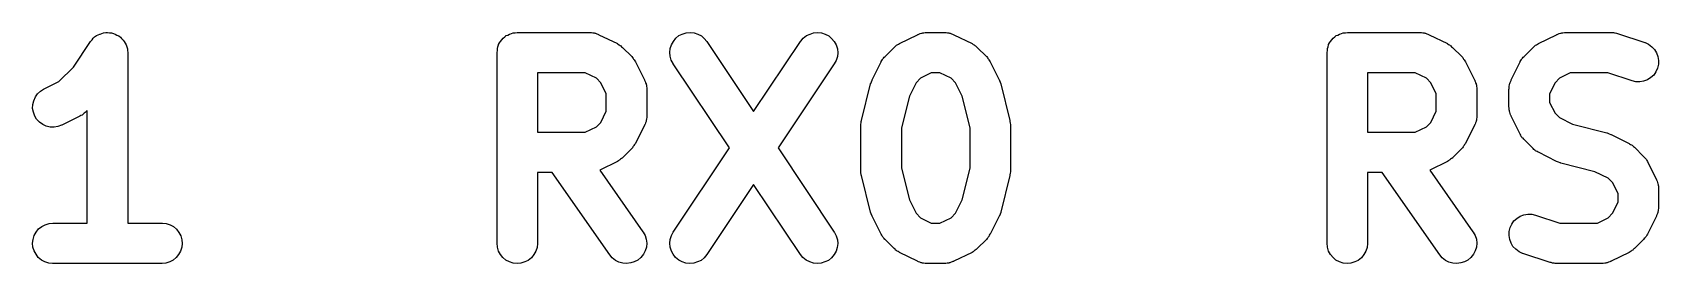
# Model space of a CAD drawing. Extents: x 100.6 to 144.5, y -108 to -92.
# Drawn here: x 106.18 to 111.29, y -106.43 to -105.7 of the extents above; entities that cross this region are included whole.
import ezdxf

# ---------------------------------------------------------------- set-up
doc = ezdxf.new("R2010")
doc.units = 0
doc.header["$MEASUREMENT"] = 0
doc.layers.add('BLACK', color=7, linetype='CONTINUOUS')

msp = doc.modelspace()

# ---------------------------------------------------------------- linework, layer by layer
at = {"layer": 'BLACK', "linetype": 'CONTINUOUS'}
for p, q in [((106.374, -105.718), (106.38, -105.714)), ((106.38, -105.714), (106.385, -105.711)), ((106.38, -105.714), (106.38, -105.714)), ((106.38, -105.714), (106.38, -105.714)), ((106.385, -105.711), (106.39, -105.709)), ((106.39, -105.709), (106.391, -105.709)), ((106.391, -105.709), (106.397, -105.707)), ((106.391, -105.709), (106.391, -105.709)), ((106.397, -105.707), (106.402, -105.705)), ((106.402, -105.705), (106.409, -105.704)), ((106.402, -105.705), (106.402, -105.705)), ((106.402, -105.705), (106.402, -105.705)), ((106.409, -105.704), (106.415, -105.704)), ((106.415, -105.704), (106.415, -105.704)), ((106.415, -105.704), (106.415, -105.704)), ((106.415, -105.704), (106.421, -105.705)), ((106.421, -105.705), (106.427, -105.705)), ((106.427, -105.705), (106.427, -105.705)), ((106.427, -105.705), (106.427, -105.705)), ((106.427, -105.705), (106.433, -105.707)), ((106.433, -105.707), (106.439, -105.709)), ((106.439, -105.709), (106.439, -105.709)), ((106.439, -105.709), (106.439, -105.709)), ((106.439, -105.709), (106.444, -105.712)), ((106.444, -105.712), (106.45, -105.715)), ((107.666, -105.715), (107.666, -105.714)), ((107.666, -105.714), (107.667, -105.714)), ((107.667, -105.714), (107.672, -105.712)), ((107.672, -105.712), (107.677, -105.709)), ((107.677, -105.709), (107.677, -105.709)), ((107.677, -105.709), (107.678, -105.709)), ((107.678, -105.709), (107.683, -105.707)), ((107.683, -105.707), (107.689, -105.705)), ((107.689, -105.705), (107.689, -105.705)), ((107.689, -105.705), (107.69, -105.705)), ((107.69, -105.705), (107.695, -105.705)), ((107.695, -105.705), (107.701, -105.704)), ((107.701, -105.704), (107.93, -105.704)), ((107.93, -105.704), (107.931, -105.704)), ((107.931, -105.704), (107.933, -105.704)), ((107.933, -105.704), (107.935, -105.704)), ((107.935, -105.704), (107.939, -105.705)), ((107.939, -105.705), (107.943, -105.705)), ((107.943, -105.705), (107.945, -105.706)), ((107.945, -105.706), (107.947, -105.706)), ((107.947, -105.706), (107.951, -105.708)), ((107.951, -105.708), (107.955, -105.709)), ((107.955, -105.709), (107.957, -105.71)), ((107.957, -105.71), (107.958, -105.711)), ((107.958, -105.711), (108.016, -105.739)), ((108.2, -105.722), (108.209, -105.714)), ((108.209, -105.714), (108.22, -105.709)), ((108.22, -105.709), (108.232, -105.705)), ((108.232, -105.705), (108.245, -105.704)), ((108.245, -105.704), (108.257, -105.705)), ((108.257, -105.705), (108.269, -105.709)), ((108.269, -105.709), (108.28, -105.715)), ((108.6, -105.722), (108.61, -105.714)), ((108.61, -105.714), (108.621, -105.709)), ((108.621, -105.709), (108.632, -105.705)), ((108.632, -105.705), (108.645, -105.704)), ((108.645, -105.704), (108.657, -105.705)), ((108.657, -105.705), (108.669, -105.709)), ((108.669, -105.709), (108.68, -105.715)), ((108.902, -105.739), (108.959, -105.711)), ((108.959, -105.711), (108.96, -105.71)), ((108.96, -105.71), (108.961, -105.71)), ((108.961, -105.71), (108.963, -105.709)), ((108.963, -105.709), (108.967, -105.707)), ((108.967, -105.707), (108.971, -105.706)), ((108.971, -105.706), (108.973, -105.706)), ((108.973, -105.706), (108.975, -105.705)), ((108.975, -105.705), (108.979, -105.705)), ((108.979, -105.705), (108.983, -105.704)), ((108.983, -105.704), (108.985, -105.704)), ((108.985, -105.704), (108.987, -105.704)), ((108.987, -105.704), (109.044, -105.704)), ((109.044, -105.704), (109.045, -105.704)), ((109.045, -105.704), (109.047, -105.704)), ((109.047, -105.704), (109.049, -105.704)), ((109.049, -105.704), (109.053, -105.705)), ((109.053, -105.705), (109.057, -105.705)), ((109.057, -105.705), (109.059, -105.706)), ((109.059, -105.706), (109.061, -105.706)), ((109.061, -105.706), (109.065, -105.708)), ((109.065, -105.708), (109.069, -105.709)), ((109.069, -105.709), (109.071, -105.71)), ((109.071, -105.71), (109.073, -105.711)), ((109.073, -105.711), (109.13, -105.739)), ((110.273, -105.715), (110.274, -105.714)), ((110.274, -105.714), (110.279, -105.712)), ((110.274, -105.714), (110.274, -105.714)), ((110.279, -105.712), (110.284, -105.709)), ((110.284, -105.709), (110.285, -105.709)), ((110.285, -105.709), (110.29, -105.707)), ((110.285, -105.709), (110.285, -105.709)), ((110.29, -105.707), (110.296, -105.705)), ((110.296, -105.705), (110.296, -105.705)), ((110.296, -105.705), (110.297, -105.705)), ((110.297, -105.705), (110.303, -105.705)), ((110.303, -105.705), (110.309, -105.704)), ((110.309, -105.704), (110.537, -105.704)), ((110.537, -105.704), (110.538, -105.704)), ((110.538, -105.704), (110.54, -105.704)), ((110.54, -105.704), (110.542, -105.704)), ((110.542, -105.704), (110.546, -105.705)), ((110.546, -105.705), (110.55, -105.705)), ((110.55, -105.705), (110.552, -105.706)), ((110.552, -105.706), (110.554, -105.706)), ((110.554, -105.706), (110.558, -105.708)), ((110.558, -105.708), (110.562, -105.709)), ((110.562, -105.709), (110.564, -105.71)), ((110.564, -105.71), (110.566, -105.711)), ((110.566, -105.711), (110.623, -105.739)), ((110.909, -105.739), (110.966, -105.711)), ((110.966, -105.711), (110.967, -105.71)), ((110.967, -105.71), (110.968, -105.71)), ((110.968, -105.71), (110.97, -105.709)), ((110.97, -105.709), (110.974, -105.707)), ((110.974, -105.707), (110.978, -105.706)), ((110.978, -105.706), (110.98, -105.706)), ((110.98, -105.706), (110.982, -105.705)), ((110.982, -105.705), (110.986, -105.705)), ((110.986, -105.705), (110.991, -105.704)), ((110.991, -105.704), (110.992, -105.704)), ((110.992, -105.704), (110.994, -105.704)), ((110.994, -105.704), (111.137, -105.704)), ((111.137, -105.704), (111.138, -105.704)), ((111.138, -105.704), (111.142, -105.704)), ((111.142, -105.704), (111.145, -105.704)), ((111.145, -105.704), (111.148, -105.705)), ((111.148, -105.705), (111.15, -105.705)), ((111.15, -105.705), (111.154, -105.706)), ((111.154, -105.706), (111.157, -105.707)), ((111.157, -105.707), (111.243, -105.736)), ((106.308, -105.813), (106.361, -105.732)), ((106.361, -105.732), (106.362, -105.731)), ((106.362, -105.731), (106.366, -105.727)), ((106.366, -105.727), (106.37, -105.722)), ((106.37, -105.722), (106.374, -105.718)), ((106.37, -105.722), (106.37, -105.722)), ((106.37, -105.722), (106.37, -105.722)), ((106.45, -105.715), (106.45, -105.715)), ((106.45, -105.715), (106.45, -105.715)), ((106.45, -105.715), (106.455, -105.719)), ((106.455, -105.719), (106.459, -105.723)), ((106.459, -105.723), (106.459, -105.723)), ((106.459, -105.723), (106.459, -105.723)), ((106.459, -105.723), (106.464, -105.728)), ((106.464, -105.728), (106.467, -105.732)), ((106.467, -105.732), (106.467, -105.732)), ((106.467, -105.732), (106.467, -105.732)), ((106.467, -105.732), (106.47, -105.738)), ((106.47, -105.738), (106.473, -105.743)), ((106.473, -105.743), (106.473, -105.743)), ((106.473, -105.743), (106.473, -105.743)), ((106.473, -105.743), (106.475, -105.749)), ((106.475, -105.749), (106.477, -105.755)), ((106.477, -105.755), (106.477, -105.755)), ((106.477, -105.755), (106.477, -105.755)), ((106.477, -105.755), (106.477, -105.761)), ((106.477, -105.761), (106.478, -105.767)), ((107.638, -105.767), (107.639, -105.761)), ((107.639, -105.754), (107.641, -105.749)), ((107.639, -105.755), (107.639, -105.754)), ((107.639, -105.754), (107.639, -105.754)), ((107.639, -105.761), (107.639, -105.755)), ((107.641, -105.749), (107.643, -105.743)), ((107.643, -105.742), (107.646, -105.737)), ((107.643, -105.743), (107.643, -105.742)), ((107.643, -105.743), (107.643, -105.743)), ((107.646, -105.737), (107.649, -105.732)), ((107.649, -105.732), (107.653, -105.727)), ((107.649, -105.732), (107.649, -105.732)), ((107.649, -105.732), (107.649, -105.732)), ((107.653, -105.727), (107.657, -105.722)), ((107.657, -105.722), (107.662, -105.718)), ((107.657, -105.722), (107.657, -105.722)), ((107.657, -105.722), (107.657, -105.722)), ((107.662, -105.718), (107.666, -105.715)), ((108.016, -105.739), (108.016, -105.74)), ((108.016, -105.74), (108.019, -105.742)), ((108.019, -105.742), (108.022, -105.743)), ((108.022, -105.743), (108.025, -105.745)), ((108.025, -105.745), (108.027, -105.746)), ((108.027, -105.746), (108.029, -105.749)), ((108.029, -105.749), (108.032, -105.751)), ((108.032, -105.751), (108.061, -105.78)), ((108.181, -105.767), (108.182, -105.754)), ((108.182, -105.754), (108.186, -105.743)), ((108.186, -105.743), (108.192, -105.732)), ((108.192, -105.732), (108.2, -105.722)), ((108.28, -105.715), (108.289, -105.723)), ((108.289, -105.723), (108.297, -105.732)), ((108.297, -105.732), (108.444, -105.953)), ((108.444, -105.953), (108.591, -105.732)), ((108.591, -105.732), (108.592, -105.731)), ((108.592, -105.731), (108.6, -105.722)), ((108.68, -105.715), (108.689, -105.723)), ((108.689, -105.723), (108.697, -105.732)), ((108.697, -105.732), (108.703, -105.743)), ((108.703, -105.743), (108.707, -105.755)), ((108.707, -105.755), (108.708, -105.768)), ((108.857, -105.78), (108.885, -105.751)), ((108.885, -105.751), (108.886, -105.75)), ((108.886, -105.75), (108.889, -105.748)), ((108.889, -105.748), (108.891, -105.746)), ((108.891, -105.746), (108.893, -105.744)), ((108.893, -105.744), (108.895, -105.743)), ((108.895, -105.743), (108.899, -105.741)), ((108.899, -105.741), (108.902, -105.739)), ((109.13, -105.739), (109.131, -105.74)), ((109.131, -105.74), (109.134, -105.742)), ((109.134, -105.742), (109.137, -105.743)), ((109.137, -105.743), (109.139, -105.745)), ((109.139, -105.745), (109.141, -105.746)), ((109.141, -105.746), (109.144, -105.749)), ((109.144, -105.749), (109.146, -105.751)), ((109.146, -105.751), (109.175, -105.78)), ((110.245, -105.767), (110.246, -105.761)), ((110.246, -105.754), (110.248, -105.749)), ((110.246, -105.755), (110.246, -105.754)), ((110.246, -105.754), (110.246, -105.754)), ((110.246, -105.761), (110.246, -105.755)), ((110.248, -105.749), (110.25, -105.743)), ((110.25, -105.742), (110.253, -105.737)), ((110.25, -105.743), (110.25, -105.742)), ((110.25, -105.743), (110.25, -105.743)), ((110.253, -105.737), (110.256, -105.732)), ((110.256, -105.732), (110.26, -105.727)), ((110.256, -105.732), (110.256, -105.732)), ((110.256, -105.732), (110.256, -105.732)), ((110.26, -105.727), (110.264, -105.722)), ((110.264, -105.722), (110.269, -105.718)), ((110.264, -105.722), (110.264, -105.722)), ((110.264, -105.722), (110.264, -105.722)), ((110.269, -105.718), (110.273, -105.715)), ((110.623, -105.739), (110.623, -105.74)), ((110.623, -105.74), (110.626, -105.742)), ((110.626, -105.742), (110.63, -105.743)), ((110.63, -105.743), (110.632, -105.745)), ((110.632, -105.745), (110.634, -105.746)), ((110.634, -105.746), (110.636, -105.749)), ((110.636, -105.749), (110.639, -105.751)), ((110.639, -105.751), (110.668, -105.78)), ((110.864, -105.78), (110.892, -105.751)), ((110.892, -105.751), (110.893, -105.75)), ((110.893, -105.75), (110.896, -105.748)), ((110.896, -105.748), (110.898, -105.746)), ((110.898, -105.746), (110.9, -105.744)), ((110.9, -105.744), (110.903, -105.743)), ((110.903, -105.743), (110.906, -105.741)), ((110.906, -105.741), (110.909, -105.739)), ((111.243, -105.736), (111.244, -105.736)), ((111.244, -105.736), (111.255, -105.741)), ((111.255, -105.741), (111.265, -105.749)), ((111.265, -105.749), (111.273, -105.758)), ((111.273, -105.758), (111.28, -105.768)), ((106.262, -105.858), (106.308, -105.813)), ((106.478, -105.767), (106.478, -106.304)), ((107.638, -106.367), (107.638, -105.767)), ((107.638, -105.767), (107.638, -105.767)), ((107.638, -105.767), (107.638, -105.767)), ((107.638, -105.767), (107.638, -105.767)), ((107.638, -105.767), (107.638, -105.767)), ((108.061, -105.78), (108.061, -105.78)), ((108.061, -105.78), (108.063, -105.783)), ((108.063, -105.783), (108.066, -105.786)), ((108.066, -105.786), (108.067, -105.788)), ((108.067, -105.788), (108.069, -105.79)), ((108.069, -105.79), (108.071, -105.793)), ((108.071, -105.793), (108.073, -105.796)), ((108.073, -105.796), (108.101, -105.853)), ((108.182, -105.779), (108.181, -105.767)), ((108.185, -105.791), (108.182, -105.779)), ((108.191, -105.802), (108.185, -105.791)), ((108.191, -105.803), (108.191, -105.802)), ((108.368, -106.067), (108.191, -105.803)), ((108.697, -105.803), (108.521, -106.067)), ((108.703, -105.792), (108.697, -105.803)), ((108.707, -105.78), (108.703, -105.792)), ((108.708, -105.768), (108.707, -105.78)), ((108.816, -105.853), (108.845, -105.796)), ((108.845, -105.795), (108.847, -105.792)), ((108.845, -105.796), (108.845, -105.795)), ((108.847, -105.792), (108.849, -105.789)), ((108.849, -105.789), (108.85, -105.787)), ((108.85, -105.787), (108.852, -105.785)), ((108.852, -105.785), (108.854, -105.782)), ((108.854, -105.782), (108.857, -105.78)), ((109.175, -105.78), (109.176, -105.78)), ((109.176, -105.78), (109.178, -105.783)), ((109.178, -105.783), (109.18, -105.786)), ((109.18, -105.786), (109.182, -105.788)), ((109.182, -105.788), (109.183, -105.79)), ((109.183, -105.79), (109.185, -105.793)), ((109.185, -105.793), (109.187, -105.796)), ((109.187, -105.796), (109.215, -105.853)), ((110.245, -106.367), (110.245, -105.767)), ((110.245, -105.767), (110.245, -105.767)), ((110.245, -105.767), (110.245, -105.767)), ((110.245, -105.767), (110.245, -105.767)), ((110.245, -105.767), (110.245, -105.767)), ((110.668, -105.78), (110.668, -105.78)), ((110.668, -105.78), (110.671, -105.783)), ((110.671, -105.783), (110.673, -105.786)), ((110.673, -105.786), (110.674, -105.788)), ((110.674, -105.788), (110.676, -105.79)), ((110.676, -105.79), (110.678, -105.793)), ((110.678, -105.793), (110.68, -105.796)), ((110.68, -105.796), (110.708, -105.853)), ((110.823, -105.853), (110.852, -105.796)), ((110.852, -105.795), (110.854, -105.792)), ((110.852, -105.796), (110.852, -105.795)), ((110.854, -105.792), (110.856, -105.789)), ((110.856, -105.789), (110.857, -105.787)), ((110.857, -105.787), (110.859, -105.785)), ((110.859, -105.785), (110.861, -105.782)), ((110.861, -105.782), (110.864, -105.78)), ((111.283, -105.816), (111.278, -105.828)), ((111.28, -105.768), (111.284, -105.78)), ((111.286, -105.804), (111.283, -105.816)), ((111.284, -105.78), (111.286, -105.792)), ((111.286, -105.792), (111.286, -105.804)), ((106.214, -105.882), (106.262, -105.858)), ((107.765, -105.831), (107.765, -106.018)), ((107.915, -105.831), (107.765, -105.831)), ((107.95, -105.848), (107.915, -105.831)), ((107.964, -105.862), (107.95, -105.848)), ((107.981, -105.897), (107.964, -105.862)), ((108.101, -105.853), (108.101, -105.854)), ((108.101, -105.854), (108.102, -105.856)), ((108.102, -105.856), (108.103, -105.858)), ((108.103, -105.858), (108.104, -105.862)), ((108.104, -105.862), (108.106, -105.866)), ((108.106, -105.866), (108.106, -105.868)), ((108.106, -105.868), (108.107, -105.869)), ((108.783, -105.981), (108.811, -105.866)), ((108.811, -105.866), (108.811, -105.865)), ((108.811, -105.865), (108.812, -105.865)), ((108.812, -105.865), (108.814, -105.859)), ((108.812, -105.865), (108.812, -105.865)), ((108.814, -105.859), (108.816, -105.854)), ((108.816, -105.854), (108.816, -105.853)), ((108.816, -105.854), (108.816, -105.854)), ((108.954, -105.862), (108.933, -105.904)), ((108.968, -105.848), (108.954, -105.862)), ((109.002, -105.831), (108.968, -105.848)), ((109.029, -105.831), (109.002, -105.831)), ((109.064, -105.848), (109.029, -105.831)), ((109.078, -105.862), (109.064, -105.848)), ((109.099, -105.904), (109.078, -105.862)), ((109.215, -105.853), (109.216, -105.854)), ((109.216, -105.854), (109.216, -105.854)), ((109.216, -105.854), (109.216, -105.855)), ((109.216, -105.855), (109.218, -105.86)), ((109.218, -105.86), (109.22, -105.866)), ((109.22, -105.866), (109.22, -105.866)), ((109.22, -105.866), (109.22, -105.866)), ((109.22, -105.866), (109.249, -105.981)), ((110.372, -105.831), (110.372, -106.018)), ((110.522, -105.831), (110.372, -105.831)), ((110.557, -105.848), (110.522, -105.831)), ((110.571, -105.862), (110.557, -105.848)), ((110.588, -105.897), (110.571, -105.862)), ((110.708, -105.853), (110.709, -105.854)), ((110.709, -105.854), (110.709, -105.856)), ((110.709, -105.856), (110.71, -105.858)), ((110.71, -105.858), (110.711, -105.862)), ((110.711, -105.862), (110.713, -105.866)), ((110.713, -105.866), (110.713, -105.868)), ((110.713, -105.868), (110.714, -105.869)), ((110.818, -105.867), (110.819, -105.865)), ((110.818, -105.869), (110.818, -105.867)), ((110.819, -105.865), (110.82, -105.861)), ((110.82, -105.861), (110.822, -105.857)), ((110.822, -105.857), (110.823, -105.855)), ((110.823, -105.855), (110.823, -105.853)), ((110.961, -105.862), (110.944, -105.897)), ((110.975, -105.848), (110.961, -105.862)), ((111.009, -105.831), (110.975, -105.848)), ((111.127, -105.831), (111.009, -105.831)), ((111.203, -105.856), (111.127, -105.831)), ((111.215, -105.859), (111.203, -105.856)), ((111.227, -105.859), (111.215, -105.859)), ((111.239, -105.857), (111.227, -105.859)), ((111.251, -105.853), (111.239, -105.857)), ((111.262, -105.846), (111.251, -105.853)), ((111.271, -105.838), (111.262, -105.846)), ((111.278, -105.828), (111.271, -105.838)), ((106.18, -105.931), (106.183, -105.919)), ((106.183, -105.919), (106.188, -105.907)), ((106.188, -105.907), (106.195, -105.897)), ((106.195, -105.897), (106.204, -105.889)), ((106.204, -105.889), (106.214, -105.882)), ((107.981, -105.952), (107.981, -105.897)), ((108.107, -105.869), (108.107, -105.874)), ((108.107, -105.874), (108.108, -105.878)), ((108.108, -105.878), (108.108, -105.88)), ((108.108, -105.88), (108.108, -105.882)), ((108.108, -105.882), (108.108, -105.967)), ((108.933, -105.904), (108.908, -106.004)), ((109.124, -106.004), (109.099, -105.904)), ((110.588, -105.952), (110.588, -105.897)), ((110.714, -105.869), (110.714, -105.874)), ((110.714, -105.874), (110.715, -105.878)), ((110.715, -105.878), (110.715, -105.88)), ((110.715, -105.88), (110.715, -105.882)), ((110.715, -105.882), (110.715, -105.967)), ((110.816, -105.882), (110.817, -105.881)), ((110.816, -105.939), (110.816, -105.882)), ((110.817, -105.873), (110.818, -105.869)), ((110.817, -105.877), (110.817, -105.873)), ((110.817, -105.879), (110.817, -105.877)), ((110.817, -105.881), (110.817, -105.879)), ((110.944, -105.897), (110.944, -105.924)), ((106.179, -105.943), (106.18, -105.931)), ((106.182, -105.955), (106.179, -105.943)), ((106.186, -105.967), (106.182, -105.955)), ((106.192, -105.977), (106.186, -105.967)), ((106.328, -105.967), (106.271, -105.996)), ((106.331, -105.965), (106.328, -105.967)), ((106.335, -105.964), (106.331, -105.965)), ((106.337, -105.962), (106.335, -105.964)), ((106.339, -105.96), (106.337, -105.962)), ((106.341, -105.958), (106.339, -105.96)), ((106.344, -105.956), (106.341, -105.958)), ((106.345, -105.955), (106.344, -105.956)), ((106.351, -105.949), (106.345, -105.955)), ((106.351, -106.304), (106.351, -105.949)), ((107.964, -105.987), (107.981, -105.952)), ((108.108, -105.967), (108.108, -105.968)), ((108.108, -105.968), (108.108, -105.97)), ((108.108, -105.97), (108.108, -105.972)), ((110.571, -105.987), (110.588, -105.952)), ((110.715, -105.967), (110.715, -105.968)), ((110.715, -105.968), (110.715, -105.97)), ((110.715, -105.97), (110.715, -105.972)), ((110.817, -105.941), (110.816, -105.939)), ((110.817, -105.943), (110.817, -105.941)), ((110.817, -105.947), (110.817, -105.943)), ((110.818, -105.951), (110.817, -105.947)), ((110.818, -105.953), (110.818, -105.951)), ((110.819, -105.955), (110.818, -105.953)), ((110.82, -105.959), (110.819, -105.955)), ((110.821, -105.963), (110.82, -105.959)), ((110.822, -105.965), (110.821, -105.963)), ((110.823, -105.966), (110.822, -105.965)), ((110.823, -105.967), (110.823, -105.966)), ((110.852, -106.024), (110.823, -105.967)), ((110.944, -105.924), (110.961, -105.958)), ((110.961, -105.958), (110.975, -105.972)), ((106.201, -105.986), (106.192, -105.977)), ((106.211, -105.994), (106.201, -105.986)), ((106.222, -105.999), (106.211, -105.994)), ((106.234, -106.002), (106.222, -105.999)), ((106.247, -106.002), (106.234, -106.002)), ((106.259, -106), (106.247, -106.002)), ((106.27, -105.996), (106.259, -106)), ((106.271, -105.996), (106.27, -105.996)), ((107.765, -106.018), (107.915, -106.018)), ((107.915, -106.018), (107.95, -106.001)), ((107.95, -106.001), (107.964, -105.987)), ((108.101, -105.996), (108.073, -106.053)), ((108.102, -105.994), (108.101, -105.996)), ((108.103, -105.992), (108.102, -105.994)), ((108.104, -105.988), (108.103, -105.992)), ((108.106, -105.984), (108.104, -105.988)), ((108.107, -105.976), (108.106, -105.981)), ((108.106, -105.981), (108.106, -105.982)), ((108.106, -105.982), (108.106, -105.984)), ((108.108, -105.972), (108.107, -105.976)), ((108.781, -105.993), (108.782, -105.988)), ((108.781, -105.994), (108.781, -105.993)), ((108.781, -105.995), (108.781, -105.994)), ((108.781, -105.996), (108.781, -105.995)), ((108.781, -106.139), (108.781, -105.996)), ((108.782, -105.983), (108.783, -105.982)), ((108.782, -105.988), (108.782, -105.983)), ((108.783, -105.982), (108.783, -105.981)), ((108.908, -106.004), (108.908, -106.131)), ((109.124, -106.131), (109.124, -106.004)), ((109.249, -105.981), (109.249, -105.981)), ((109.249, -105.981), (109.249, -105.983)), ((109.249, -105.983), (109.249, -105.984)), ((109.249, -105.984), (109.25, -105.989)), ((109.25, -105.989), (109.251, -105.994)), ((109.251, -105.994), (109.251, -105.995)), ((109.251, -105.995), (109.251, -105.996)), ((109.251, -105.996), (109.251, -106.139)), ((110.372, -106.018), (110.522, -106.018)), ((110.522, -106.018), (110.557, -106.001)), ((110.557, -106.001), (110.571, -105.987)), ((110.708, -105.996), (110.68, -106.053)), ((110.709, -105.994), (110.708, -105.996)), ((110.71, -105.992), (110.709, -105.994)), ((110.711, -105.988), (110.71, -105.992)), ((110.713, -105.984), (110.711, -105.988)), ((110.714, -105.981), (110.713, -105.982)), ((110.713, -105.982), (110.713, -105.984)), ((110.715, -105.972), (110.714, -105.976)), ((110.714, -105.976), (110.714, -105.981)), ((110.975, -105.972), (111.016, -105.993)), ((111.016, -105.993), (111.124, -106.02)), ((111.124, -106.02), (111.125, -106.02)), ((111.125, -106.02), (111.125, -106.02)), ((111.125, -106.02), (111.125, -106.02)), ((111.125, -106.02), (111.131, -106.023)), ((108.061, -106.069), (108.032, -106.098)), ((108.063, -106.067), (108.061, -106.069)), ((108.065, -106.064), (108.063, -106.067)), ((108.067, -106.062), (108.065, -106.064)), ((108.068, -106.06), (108.067, -106.062)), ((108.07, -106.057), (108.068, -106.06)), ((108.072, -106.054), (108.07, -106.057)), ((108.073, -106.053), (108.072, -106.054)), ((108.191, -106.332), (108.368, -106.067)), ((108.521, -106.067), (108.697, -106.332)), ((110.668, -106.069), (110.639, -106.098)), ((110.67, -106.067), (110.668, -106.069)), ((110.673, -106.064), (110.67, -106.067)), ((110.674, -106.062), (110.673, -106.064)), ((110.676, -106.06), (110.674, -106.062)), ((110.677, -106.057), (110.676, -106.06)), ((110.679, -106.054), (110.677, -106.057)), ((110.68, -106.053), (110.679, -106.054)), ((110.854, -106.027), (110.852, -106.024)), ((110.855, -106.031), (110.854, -106.027)), ((110.857, -106.033), (110.855, -106.031)), ((110.858, -106.035), (110.857, -106.033)), ((110.861, -106.037), (110.858, -106.035)), ((110.863, -106.04), (110.861, -106.037)), ((110.864, -106.041), (110.863, -106.04)), ((110.892, -106.069), (110.864, -106.041)), ((110.895, -106.072), (110.892, -106.069)), ((110.898, -106.074), (110.895, -106.072)), ((111.131, -106.023), (111.136, -106.025)), ((111.136, -106.025), (111.137, -106.025)), ((111.137, -106.025), (111.137, -106.025)), ((111.137, -106.025), (111.194, -106.053)), ((111.194, -106.053), (111.195, -106.054)), ((111.195, -106.054), (111.198, -106.056)), ((111.198, -106.056), (111.201, -106.058)), ((111.201, -106.058), (111.203, -106.059)), ((111.203, -106.059), (111.205, -106.061)), ((111.205, -106.061), (111.208, -106.063)), ((111.208, -106.063), (111.211, -106.065)), ((111.211, -106.065), (111.239, -106.094)), ((108.016, -106.11), (107.961, -106.137)), ((108.019, -106.108), (108.016, -106.11)), ((108.022, -106.106), (108.019, -106.108)), ((108.024, -106.105), (108.022, -106.106)), ((108.026, -106.103), (108.024, -106.105)), ((108.029, -106.101), (108.026, -106.103)), ((108.031, -106.099), (108.029, -106.101)), ((108.032, -106.098), (108.031, -106.099)), ((110.623, -106.11), (110.568, -106.137)), ((110.626, -106.108), (110.623, -106.11)), ((110.629, -106.106), (110.626, -106.108)), ((110.631, -106.105), (110.629, -106.106)), ((110.633, -106.103), (110.631, -106.105)), ((110.636, -106.101), (110.633, -106.103)), ((110.639, -106.099), (110.636, -106.101)), ((110.639, -106.098), (110.639, -106.099)), ((110.9, -106.076), (110.898, -106.074)), ((110.902, -106.077), (110.9, -106.076)), ((110.905, -106.079), (110.902, -106.077)), ((110.908, -106.081), (110.905, -106.079)), ((110.909, -106.081), (110.908, -106.081)), ((110.966, -106.11), (110.909, -106.081)), ((110.972, -106.112), (110.966, -106.11)), ((110.966, -106.11), (110.966, -106.11)), ((110.966, -106.11), (110.966, -106.11)), ((110.977, -106.114), (110.972, -106.112)), ((110.978, -106.114), (110.977, -106.114)), ((110.978, -106.115), (110.978, -106.114)), ((110.979, -106.115), (110.978, -106.115)), ((111.086, -106.142), (110.979, -106.115)), ((111.239, -106.094), (111.24, -106.095)), ((111.24, -106.095), (111.242, -106.097)), ((111.242, -106.097), (111.244, -106.1)), ((111.244, -106.1), (111.246, -106.102)), ((111.246, -106.102), (111.248, -106.104)), ((111.248, -106.104), (111.249, -106.107)), ((111.249, -106.107), (111.251, -106.11)), ((111.251, -106.11), (111.28, -106.168)), ((107.811, -106.145), (107.765, -106.145)), ((107.765, -106.145), (107.765, -106.367)), ((107.992, -106.404), (107.811, -106.145)), ((107.961, -106.137), (108.096, -106.331)), ((108.781, -106.14), (108.781, -106.139)), ((108.781, -106.141), (108.781, -106.14)), ((108.781, -106.146), (108.781, -106.141)), ((108.782, -106.151), (108.781, -106.146)), ((108.782, -106.152), (108.782, -106.151)), ((108.782, -106.153), (108.782, -106.152)), ((108.783, -106.154), (108.782, -106.153)), ((108.811, -106.269), (108.783, -106.154)), ((108.908, -106.131), (108.933, -106.231)), ((109.099, -106.231), (109.124, -106.131)), ((109.249, -106.154), (109.22, -106.269)), ((109.25, -106.147), (109.249, -106.152)), ((109.249, -106.152), (109.249, -106.153)), ((109.249, -106.153), (109.249, -106.154)), ((109.251, -106.142), (109.25, -106.147)), ((109.251, -106.139), (109.251, -106.14)), ((109.251, -106.14), (109.251, -106.141)), ((109.251, -106.141), (109.251, -106.142)), ((110.418, -106.145), (110.372, -106.145)), ((110.372, -106.145), (110.372, -106.367)), ((110.599, -106.404), (110.418, -106.145)), ((110.568, -106.137), (110.703, -106.331)), ((111.128, -106.162), (111.086, -106.142)), ((111.142, -106.176), (111.128, -106.162)), ((111.28, -106.168), (111.28, -106.168)), ((111.28, -106.168), (111.281, -106.17)), ((111.281, -106.17), (111.282, -106.172)), ((111.282, -106.172), (111.283, -106.176)), ((108.444, -106.182), (108.297, -106.403)), ((108.591, -106.403), (108.444, -106.182)), ((111.159, -106.211), (111.142, -106.176)), ((111.159, -106.238), (111.159, -106.211)), ((111.283, -106.176), (111.284, -106.18)), ((111.284, -106.18), (111.285, -106.182)), ((111.285, -106.182), (111.285, -106.184)), ((111.285, -106.184), (111.286, -106.188)), ((111.286, -106.188), (111.286, -106.192)), ((111.286, -106.192), (111.286, -106.194)), ((111.286, -106.194), (111.286, -106.196)), ((111.286, -106.196), (111.286, -106.253)), ((108.813, -106.275), (108.811, -106.269)), ((108.811, -106.269), (108.811, -106.269)), ((108.811, -106.269), (108.811, -106.269)), ((108.815, -106.28), (108.813, -106.275)), ((108.933, -106.231), (108.954, -106.273)), ((108.954, -106.273), (108.968, -106.287)), ((109.064, -106.287), (109.078, -106.273)), ((109.078, -106.273), (109.099, -106.231)), ((109.218, -106.276), (109.216, -106.281)), ((109.22, -106.27), (109.218, -106.276)), ((109.22, -106.269), (109.22, -106.269)), ((109.22, -106.269), (109.22, -106.27)), ((109.22, -106.27), (109.22, -106.27)), ((110.863, -106.278), (110.876, -106.276)), ((110.876, -106.276), (110.888, -106.276)), ((110.888, -106.276), (110.9, -106.279)), ((111.128, -106.287), (111.142, -106.273)), ((111.142, -106.273), (111.159, -106.238)), ((111.283, -106.274), (111.281, -106.278)), ((111.284, -106.27), (111.283, -106.274)), ((111.285, -106.266), (111.284, -106.268)), ((111.284, -106.268), (111.284, -106.27)), ((111.286, -106.258), (111.285, -106.262)), ((111.285, -106.262), (111.285, -106.266)), ((111.286, -106.253), (111.286, -106.254)), ((111.286, -106.254), (111.286, -106.256)), ((111.286, -106.256), (111.286, -106.258)), ((106.19, -106.332), (106.198, -106.322)), ((106.198, -106.322), (106.208, -106.315)), ((106.208, -106.315), (106.219, -106.309)), ((106.219, -106.309), (106.231, -106.305)), ((106.231, -106.305), (106.243, -106.304)), ((106.243, -106.304), (106.351, -106.304)), ((106.478, -106.304), (106.586, -106.304)), ((106.586, -106.304), (106.587, -106.304)), ((106.587, -106.304), (106.599, -106.305)), ((106.599, -106.305), (106.611, -106.309)), ((106.611, -106.309), (106.622, -106.315)), ((106.622, -106.315), (106.631, -106.323)), ((106.631, -106.323), (106.639, -106.333)), ((108.816, -106.28), (108.815, -106.28)), ((108.816, -106.281), (108.816, -106.28)), ((108.816, -106.282), (108.816, -106.281)), ((108.845, -106.339), (108.816, -106.282)), ((108.968, -106.287), (109.002, -106.304)), ((109.002, -106.304), (109.029, -106.304)), ((109.029, -106.304), (109.064, -106.287)), ((109.215, -106.282), (109.187, -106.339)), ((109.216, -106.281), (109.215, -106.281)), ((109.215, -106.281), (109.215, -106.282)), ((110.817, -106.33), (110.82, -106.318)), ((110.82, -106.318), (110.825, -106.307)), ((110.825, -106.307), (110.832, -106.297)), ((110.832, -106.297), (110.841, -106.289)), ((110.841, -106.289), (110.852, -106.282)), ((110.852, -106.282), (110.863, -106.278)), ((110.9, -106.279), (110.976, -106.304)), ((110.976, -106.304), (111.094, -106.304)), ((111.094, -106.304), (111.128, -106.287)), ((111.28, -106.282), (111.251, -106.339)), ((111.281, -106.278), (111.28, -106.28)), ((111.28, -106.28), (111.28, -106.282)), ((106.179, -106.367), (106.181, -106.355)), ((106.18, -106.379), (106.179, -106.367)), ((106.181, -106.355), (106.184, -106.343)), ((106.184, -106.343), (106.19, -106.332)), ((106.639, -106.333), (106.645, -106.344)), ((106.645, -106.344), (106.648, -106.356)), ((106.648, -106.356), (106.649, -106.368)), ((106.649, -106.368), (106.648, -106.38)), ((107.639, -106.38), (107.638, -106.367)), ((107.765, -106.368), (107.764, -106.381)), ((107.765, -106.367), (107.765, -106.368)), ((108.096, -106.331), (108.097, -106.332)), ((108.097, -106.332), (108.103, -106.343)), ((108.103, -106.343), (108.106, -106.354)), ((108.106, -106.354), (108.108, -106.367)), ((108.108, -106.367), (108.107, -106.379)), ((108.181, -106.367), (108.182, -106.355)), ((108.182, -106.38), (108.181, -106.367)), ((108.182, -106.355), (108.186, -106.343)), ((108.186, -106.343), (108.191, -106.332)), ((108.697, -106.332), (108.698, -106.333)), ((108.698, -106.333), (108.703, -106.344)), ((108.703, -106.344), (108.707, -106.356)), ((108.708, -106.368), (108.706, -106.381)), ((108.707, -106.356), (108.708, -106.368)), ((108.847, -106.342), (108.845, -106.339)), ((108.848, -106.345), (108.847, -106.342)), ((108.85, -106.347), (108.848, -106.345)), ((108.851, -106.349), (108.85, -106.347)), ((108.854, -106.352), (108.851, -106.349)), ((108.856, -106.355), (108.854, -106.352)), ((108.857, -106.355), (108.856, -106.355)), ((108.885, -106.384), (108.857, -106.355)), ((109.175, -106.355), (109.146, -106.384)), ((109.177, -106.352), (109.175, -106.355)), ((109.18, -106.35), (109.177, -106.352)), ((109.181, -106.348), (109.18, -106.35)), ((109.183, -106.346), (109.181, -106.348)), ((109.184, -106.342), (109.183, -106.346)), ((109.186, -106.339), (109.184, -106.342)), ((109.187, -106.339), (109.186, -106.339)), ((110.246, -106.38), (110.245, -106.367)), ((110.372, -106.368), (110.371, -106.381)), ((110.372, -106.367), (110.372, -106.368)), ((110.703, -106.331), (110.704, -106.332)), ((110.704, -106.332), (110.71, -106.343)), ((110.71, -106.343), (110.714, -106.354)), ((110.714, -106.354), (110.715, -106.367)), ((110.715, -106.367), (110.714, -106.379)), ((110.817, -106.343), (110.817, -106.33)), ((110.819, -106.355), (110.817, -106.343)), ((110.823, -106.367), (110.819, -106.355)), ((110.829, -106.377), (110.823, -106.367)), ((110.838, -106.386), (110.829, -106.377)), ((111.239, -106.355), (111.211, -106.384)), ((111.241, -106.352), (111.239, -106.355)), ((111.244, -106.35), (111.241, -106.352)), ((111.245, -106.348), (111.244, -106.35)), ((111.247, -106.346), (111.245, -106.348)), ((111.249, -106.342), (111.247, -106.346)), ((111.251, -106.339), (111.249, -106.342)), ((111.251, -106.339), (111.251, -106.339)), ((106.184, -106.391), (106.18, -106.379)), ((106.19, -106.402), (106.184, -106.391)), ((106.197, -106.412), (106.19, -106.402)), ((106.207, -106.42), (106.197, -106.412)), ((106.218, -106.426), (106.207, -106.42)), ((106.23, -106.43), (106.218, -106.426)), ((106.61, -106.426), (106.598, -106.43)), ((106.621, -106.42), (106.61, -106.426)), ((106.63, -106.412), (106.621, -106.42)), ((106.638, -106.403), (106.63, -106.412)), ((106.644, -106.392), (106.638, -106.403)), ((106.648, -106.38), (106.644, -106.392)), ((107.643, -106.392), (107.639, -106.38)), ((107.649, -106.403), (107.643, -106.392)), ((107.656, -106.412), (107.649, -106.403)), ((107.666, -106.42), (107.656, -106.412)), ((107.677, -106.426), (107.666, -106.42)), ((107.689, -106.43), (107.677, -106.426)), ((107.725, -106.426), (107.713, -106.43)), ((107.736, -106.421), (107.725, -106.426)), ((107.746, -106.413), (107.736, -106.421)), ((107.754, -106.403), (107.746, -106.413)), ((107.76, -106.392), (107.754, -106.403)), ((107.764, -106.381), (107.76, -106.392)), ((108, -106.413), (107.992, -106.404)), ((108.01, -106.421), (108, -106.413)), ((108.021, -106.427), (108.01, -106.421)), ((108.033, -106.43), (108.021, -106.427)), ((108.058, -106.429), (108.045, -106.431)), ((108.069, -106.426), (108.058, -106.429)), ((108.08, -106.42), (108.069, -106.426)), ((108.09, -106.412), (108.08, -106.42)), ((108.098, -106.402), (108.09, -106.412)), ((108.103, -106.391), (108.098, -106.402)), ((108.107, -106.379), (108.103, -106.391)), ((108.186, -106.392), (108.182, -106.38)), ((108.191, -106.402), (108.186, -106.392)), ((108.199, -106.412), (108.191, -106.402)), ((108.209, -106.42), (108.199, -106.412)), ((108.22, -106.426), (108.209, -106.42)), ((108.231, -106.43), (108.22, -106.426)), ((108.268, -106.426), (108.256, -106.43)), ((108.279, -106.421), (108.268, -106.426)), ((108.289, -106.413), (108.279, -106.421)), ((108.297, -106.403), (108.289, -106.413)), ((108.297, -106.403), (108.297, -106.403)), ((108.599, -106.412), (108.591, -106.403)), ((108.609, -106.42), (108.599, -106.412)), ((108.62, -106.426), (108.609, -106.42)), ((108.632, -106.43), (108.62, -106.426)), ((108.668, -106.426), (108.656, -106.43)), ((108.679, -106.421), (108.668, -106.426)), ((108.689, -106.413), (108.679, -106.421)), ((108.697, -106.403), (108.689, -106.413)), ((108.703, -106.392), (108.697, -106.403)), ((108.706, -106.381), (108.703, -106.392)), ((108.888, -106.386), (108.885, -106.384)), ((108.89, -106.389), (108.888, -106.386)), ((108.893, -106.39), (108.89, -106.389)), ((108.895, -106.392), (108.893, -106.39)), ((108.898, -106.393), (108.895, -106.392)), ((108.901, -106.395), (108.898, -106.393)), ((108.902, -106.396), (108.901, -106.395)), ((108.959, -106.424), (108.902, -106.396)), ((108.96, -106.425), (108.959, -106.424)), ((108.962, -106.426), (108.96, -106.425)), ((108.966, -106.427), (108.962, -106.426)), ((108.97, -106.429), (108.966, -106.427)), ((108.972, -106.429), (108.97, -106.429)), ((108.974, -106.43), (108.972, -106.429)), ((109.058, -106.429), (109.057, -106.43)), ((109.06, -106.429), (109.058, -106.429)), ((109.064, -106.427), (109.06, -106.429)), ((109.068, -106.426), (109.064, -106.427)), ((109.07, -106.425), (109.068, -106.426)), ((109.072, -106.425), (109.07, -106.425)), ((109.073, -106.424), (109.072, -106.425)), ((109.13, -106.396), (109.073, -106.424)), ((109.133, -106.394), (109.13, -106.396)), ((109.136, -106.392), (109.133, -106.394)), ((109.138, -106.39), (109.136, -106.392)), ((109.14, -106.389), (109.138, -106.39)), ((109.143, -106.387), (109.14, -106.389)), ((109.146, -106.384), (109.143, -106.387)), ((109.146, -106.384), (109.146, -106.384)), ((110.25, -106.392), (110.246, -106.38)), ((110.256, -106.403), (110.25, -106.392)), ((110.264, -106.412), (110.256, -106.403)), ((110.273, -106.42), (110.264, -106.412)), ((110.284, -106.426), (110.273, -106.42)), ((110.296, -106.43), (110.284, -106.426)), ((110.332, -106.426), (110.32, -106.43)), ((110.343, -106.421), (110.332, -106.426)), ((110.353, -106.413), (110.343, -106.421)), ((110.361, -106.403), (110.353, -106.413)), ((110.367, -106.392), (110.361, -106.403)), ((110.371, -106.381), (110.367, -106.392)), ((110.607, -106.413), (110.599, -106.404)), ((110.617, -106.421), (110.607, -106.413)), ((110.628, -106.427), (110.617, -106.421)), ((110.64, -106.43), (110.628, -106.427)), ((110.665, -106.429), (110.653, -106.431)), ((110.677, -106.426), (110.665, -106.429)), ((110.687, -106.42), (110.677, -106.426)), ((110.697, -106.412), (110.687, -106.42)), ((110.705, -106.402), (110.697, -106.412)), ((110.71, -106.391), (110.705, -106.402)), ((110.714, -106.379), (110.71, -106.391)), ((110.848, -106.394), (110.838, -106.386)), ((110.859, -106.399), (110.848, -106.394)), ((110.86, -106.399), (110.859, -106.399)), ((110.946, -106.428), (110.86, -106.399)), ((110.949, -106.428), (110.946, -106.428)), ((110.953, -106.43), (110.949, -106.428)), ((111.123, -106.429), (111.121, -106.43)), ((111.125, -106.429), (111.123, -106.429)), ((111.129, -106.427), (111.125, -106.429)), ((111.133, -106.426), (111.129, -106.427)), ((111.134, -106.425), (111.133, -106.426)), ((111.136, -106.425), (111.134, -106.425)), ((111.137, -106.424), (111.136, -106.425)), ((111.194, -106.396), (111.137, -106.424)), ((111.197, -106.394), (111.194, -106.396)), ((111.2, -106.392), (111.197, -106.394)), ((111.202, -106.39), (111.2, -106.392)), ((111.205, -106.389), (111.202, -106.39)), ((111.207, -106.387), (111.205, -106.389)), ((111.21, -106.384), (111.207, -106.387)), ((111.211, -106.384), (111.21, -106.384)), ((106.242, -106.431), (106.23, -106.43)), ((106.243, -106.431), (106.242, -106.431)), ((106.586, -106.431), (106.243, -106.431)), ((106.598, -106.43), (106.586, -106.431)), ((107.701, -106.431), (107.689, -106.43)), ((107.713, -106.43), (107.701, -106.431)), ((108.045, -106.431), (108.033, -106.43)), ((108.244, -106.431), (108.231, -106.43)), ((108.256, -106.43), (108.244, -106.431)), ((108.644, -106.431), (108.632, -106.43)), ((108.656, -106.43), (108.644, -106.431)), ((108.978, -106.43), (108.974, -106.43)), ((108.983, -106.431), (108.978, -106.43)), ((108.984, -106.431), (108.983, -106.431)), ((108.986, -106.431), (108.984, -106.431)), ((108.987, -106.431), (108.986, -106.431)), ((109.044, -106.431), (108.987, -106.431)), ((109.046, -106.431), (109.044, -106.431)), ((109.048, -106.431), (109.046, -106.431)), ((109.052, -106.43), (109.048, -106.431)), ((109.057, -106.43), (109.052, -106.43)), ((110.308, -106.431), (110.296, -106.43)), ((110.32, -106.43), (110.308, -106.431)), ((110.653, -106.431), (110.64, -106.43)), ((110.955, -106.43), (110.953, -106.43)), ((110.958, -106.43), (110.955, -106.43)), ((110.961, -106.431), (110.958, -106.43)), ((110.965, -106.431), (110.961, -106.431)), ((110.966, -106.431), (110.965, -106.431)), ((111.109, -106.431), (110.966, -106.431)), ((111.11, -106.431), (111.109, -106.431)), ((111.112, -106.431), (111.11, -106.431)), ((111.117, -106.43), (111.112, -106.431)), ((111.121, -106.43), (111.117, -106.43))]:
    msp.add_line(p, q, dxfattribs=at)

doc.saveas('drawing.dxf')
